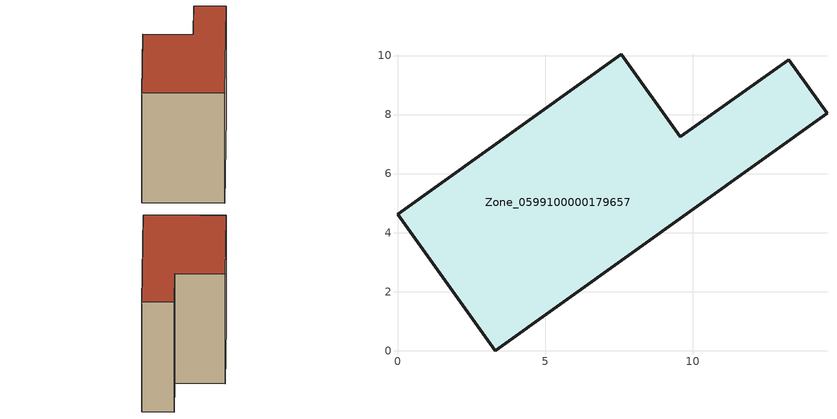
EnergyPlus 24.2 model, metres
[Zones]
Zone_0599100000179657
 floor ground (C_G): 3.31,0 0,4.62 7.58,10.04 9.58,7.24 13.25,9.86 14.55,8.05 z0
 wall outside (C_F): 0,4.62 3.31,0 14.55,8.05 13.25,9.86 9.58,7.24 7.58,10.04 0,4.62 z0:8.31
 roof outside (C_R): 7.58,10.04 0,4.62 3.31,0 14.55,8.05 13.25,9.86 9.58,7.24 z8.31
[BUILDING]
Pand.0599100000179657: North Axis=0; Terrain=City; Loads Convergence Tolerance Value=0.04; Temperature Convergence Tolerance Value=0.4; Solar Distribution=FullExterior; Maximum Number of Warmup Days=25; Minimum Number of Warmup Days=1
[Site:Location]
Rotterdam.The.Hague.AP_ZH_NLD Design_Conditions: Latitude=51.96; Longitude=4.45; Time Zone=1; Elevation=-4.5
[SITE:GROUNDTEMPERATURE:BUILDINGSURFACE]
18, 18, 18, 18, 18, 18, 18, 18, 18, 18, 18, 18
[MATERIAL] Thermal Absorptance=0.9; Solar Absorptance=0.7; Visible Absorptance=0.7
Name | Roughness | Thickness | Conductivity | Density | Specific Heat
G.TI.1975-1991 | MediumSmooth | 0.15 | 0.288461 | 540 | 1210
F.TI.1975-1991 | Rough | 0.3 | 0.230769 | 1920 | 840
R.TI.1975-1991 | MediumRough | 0.2 | 0.153846 | 1500 | 1000
[CONSTRUCTION]
C_G: G.TI.1975-1991
C_F: F.TI.1975-1991
C_R: R.TI.1975-1991
[ZONE]
Zone_0599100000179657: Type=1; Multiplier=1; Ceiling Height=Autocalculate; Volume=Autocalculate; Floor Area=autocalculate; Part of Total Floor Area=Yes
[ZONEINFILTRATION:DESIGNFLOWRATE]
Infil_Zone_0599100000179657: Zone or ZoneList or Space or SpaceList=Zone_0599100000179657; Schedule=AlwaysOn; Design Flow Rate Calculation Method=Flow/Area; Flow Rate per Floor Area=0.003; Constant Term Coefficient=1; Temperature Term Coefficient=0; Velocity Term Coefficient=0; Velocity Squared Term Coefficient=0
[HVACTEMPLATE:ZONE:IDEALLOADSAIRSYSTEM]
Zone_0599100000179657: Maximum Heating Supply Air Temperature=50; Minimum Cooling Supply Air Temperature=13; Maximum Heating Supply Air Humidity Ratio=0.0156; Minimum Cooling Supply Air Humidity Ratio=0.0077; Heating Limit=NoLimit; Cooling Limit=NoLimit; Dehumidification Control Type=ConstantSensibleHeatRatio; Cooling Sensible Heat Ratio=0.7; Dehumidification Setpoint=60; Humidification Control Type=None; Humidification Setpoint=30; Outdoor Air Method=None; Outdoor Air Flow Rate per Person=0.00944; Outdoor Air Flow Rate per Zone Floor Area=0; Outdoor Air Flow Rate per Zone=0; Demand Controlled Ventilation Type=None; Outdoor Air Economizer Type=NoEconomizer; Heat Recovery Type=None; Sensible Heat Recovery Effectiveness=0.7; Latent Heat Recovery Effectiveness=0.65
[ZONECONTROL:THERMOSTAT]
ThermostatControl_Zone_0599100000179657: Zone or ZoneList=Zone_0599100000179657; Control Type Schedule=DualSetpointControlType; Control 1=Thermostat_Zone_0599100000179657; Temperature Difference Between Cutout And Setpoint=0
[THERMOSTATSETPOINT:DUALSETPOINT]
Thermostat_Zone_0599100000179657: Heating Setpoint Temperature Schedule=HeatingSetpoint_Zone_0599100000179657; Cooling Setpoint Temperature Schedule=CoolingSetpoint_Zone_0599100000179657
[SCHEDULE:COMPACT]
HeatingSetpoint_Zone_0599100000179657: Through: 12/31, For: AllDays, Until: 24:00, 21
CoolingSetpoint_Zone_0599100000179657: Through: 12/31, For: AllDays, Until: 24:00, 24
DualSetpointControlType: Through: 12/31, For: AllDays, Until: 24:00, 4
AlwaysOn: Through: 12/31, For: AllDays, Until: 24:00, 1
